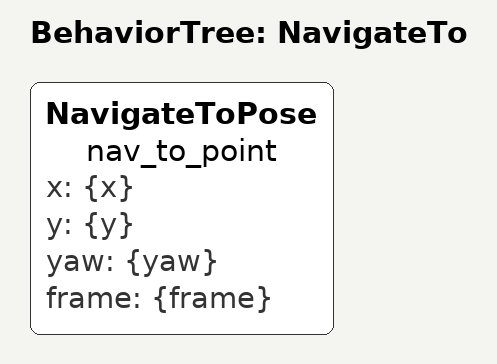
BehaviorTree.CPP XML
<?xml version="1.0" encoding="UTF-8"?>
<root BTCPP_format="4">
  <BehaviorTree ID="NavigateTo">
    <NavigateToPose name="nav_to_point"
                    x="{x}" y="{y}" yaw="{yaw}" frame="{frame}"/>
  </BehaviorTree>
</root>
